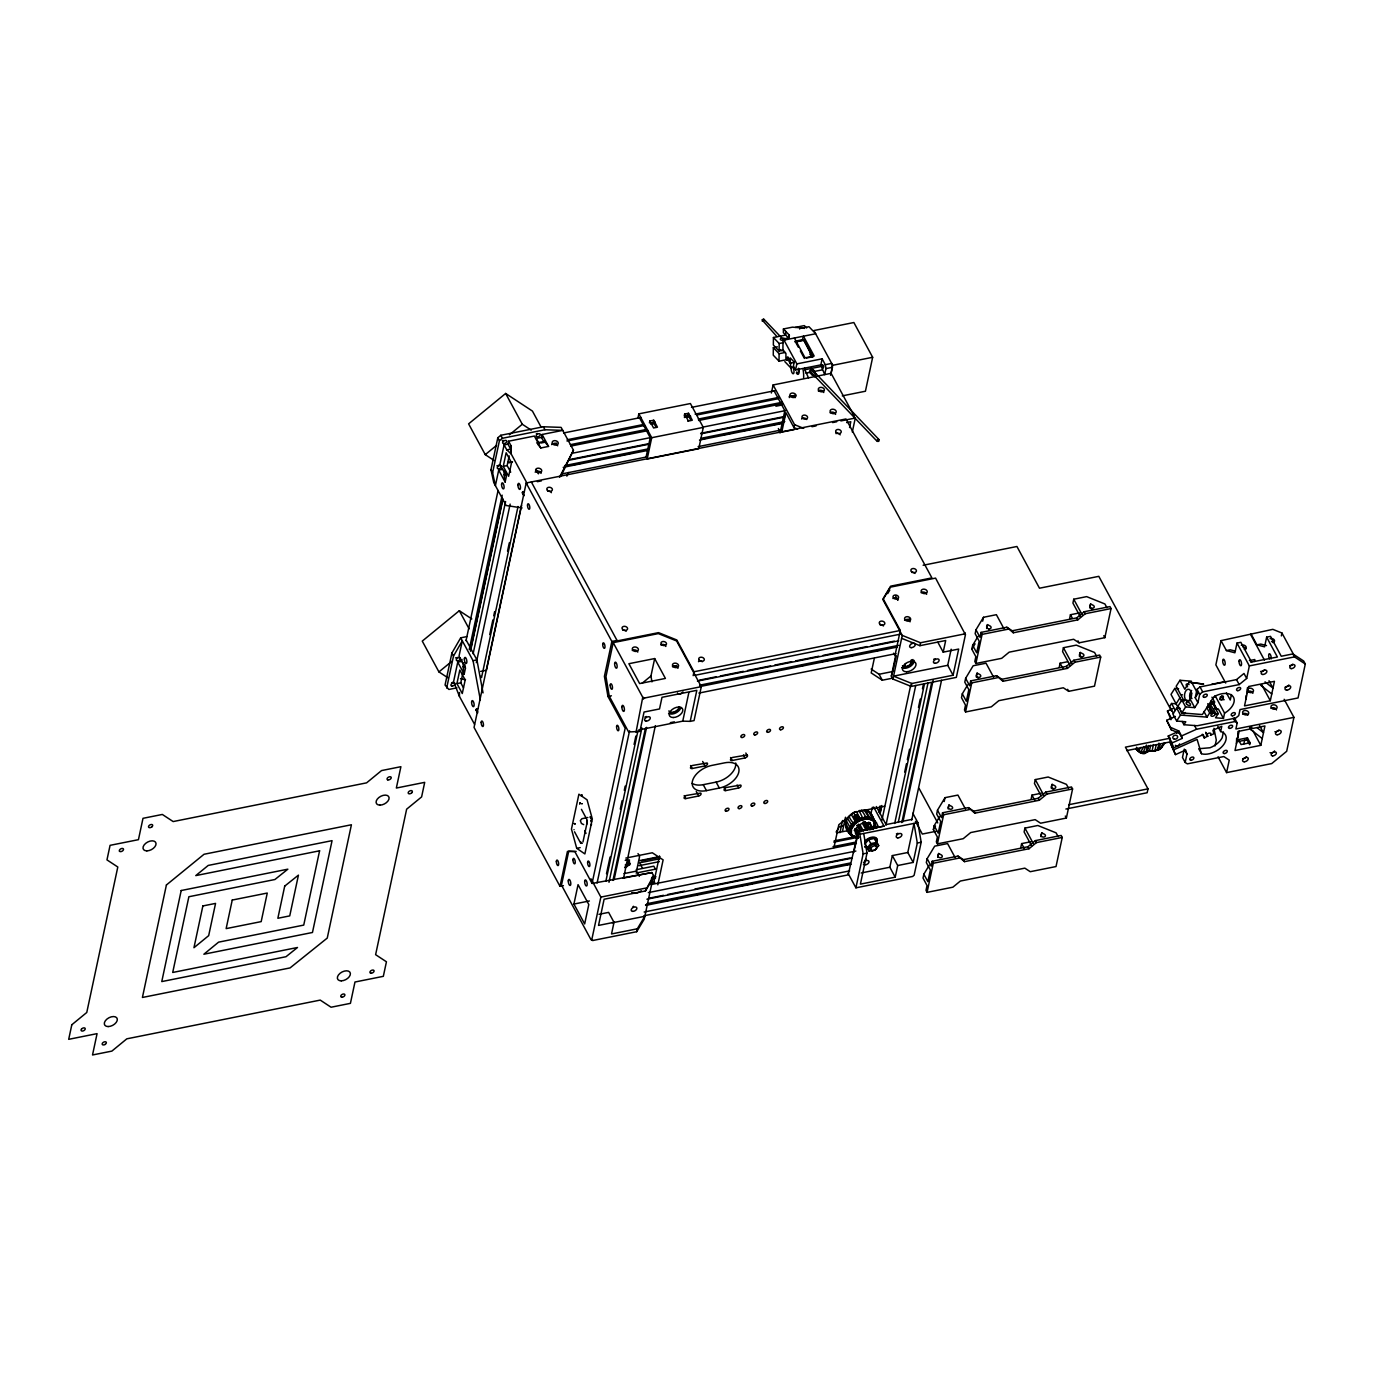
<?xml version="1.0" encoding="UTF-8"?>
<svg xmlns="http://www.w3.org/2000/svg" width="1374" height="1374" viewBox="0 0 1374 1374"><rect width="100%" height="100%" fill="white"/><g stroke="black" fill="none" stroke-linecap="round" stroke-linejoin="round"><path stroke-width="1.5" d="M777.409 346.849L773.339 347.656L773.27 355.179L779.024 361.19L788.693 359.249M788.865 334.672A6.355 2.954 0.5 0 1 785.653 338.554L783.008 339.069L783.987 340.099L815.709 333.745L808.977 326.703L802.536 328.008L792.489 327.149L783.403 328.97L788.865 334.672L788.848 338.365L785.688 335.067L773.425 337.506L773.356 345.011L779.11 351.023L782.922 350.267L785.945 353.427L785.894 358.683L787.491 360.366L787.216 359.438A2.405 0.876 78.7 0 1 788.092 357.137A2.405 0.876 78.7 0 1 788.899 361.207L790.205 363.2L794.361 362.375M779.024 361.19L779.092 353.685L773.339 347.656M779.11 351.023L779.178 343.517L773.425 337.506M782.922 350.267L783.008 339.069M783.403 328.97L783.369 332.663L785.688 335.067L785.705 331.374M790.205 363.2L790.256 357.944L794.241 362.101L793.416 365.965L795.563 369.932L820.845 364.883L822.133 358.82L796.851 363.887L795.563 369.932M790.6 362.375L790.565 367.631L784.812 361.602M474.545 724.321L459.431 696.378L459.5 692.513M502.575 469.341L498.71 470.114L495.396 485.623L492.596 472.725L499.432 440.728L502.42 438.272L544.963 429.753L562.739 430.371L542.112 434.493L548.552 446.413L540.806 447.976L534.366 436.056L508.586 441.209L511.265 446.172L511.162 453.901L527.273 483.7M866.616 810.282L868.54 811.038C877.454 824.915 868.059 819.11 866.616 810.282L859.093 810.591L863.319 819.385L858.441 821.446L856.826 818.595L858.166 815.692L854.697 815.211L854.01 818.595L856.826 818.595M1223.427 731.981L1222.19 737.752A16.248 9.755 -28.4 0 1 1210.03 747.748L1198.695 748.744L1201.7 753.845A16.248 9.755 -28.4 0 0 1222.826 745.704A16.248 9.755 -28.4 0 0 1220.644 731.552L1217.828 726.331M1231.465 694.557L1230.245 700.019L1226.398 692.891M1236.445 743.729L1236.669 738.182M1237.699 737.907L1237.905 732.359M1245.978 699.108L1246.115 695.416M1247.214 693.286L1247.42 687.739M863.319 819.488C869.553 819.368 862.116 812.378 861.79 810.059M849.149 830.652C847.844 836.886 860.433 838.192 851.537 835.186C841.111 828.694 845.731 814.49 856.363 811.553L860.863 820.33L868.196 818.543L873.503 820.622L874.791 823.644L872.524 829.346M852.189 834.928L851.193 833.657C841.335 822.459 878.003 807.62 874.276 825.602M849.922 832.06C849.287 820.862 872.954 811.536 874.414 823.833M874.414 825.568L875.186 822.391L868.54 811.038M874.86 825.327L875.186 822.391M871.82 819.883C876.784 822.94 870.979 812.755 870.034 812.189M1219.734 699.366L1221.795 695.691L1223.341 696.292L1223.289 698.439L1221.572 699.984L1219.734 699.366L1224.182 699.709M874.431 826.822L873.005 829.295M874.998 823.473L875.272 822.597M815.04 376.562L815.538 374.02L813.528 369.915L811.381 368.885L809.956 370.619L811.965 374.741L814.937 376.631L809.904 371.375M466.971 636.574L460.685 637.828L451.891 653.062L445.056 685.059L448.834 689.473L456.941 687.842M522.103 507.951L506.147 505.495L493.781 482.652L490.982 469.753L497.817 437.739L500.806 435.283L543.365 426.764L561.124 427.383L573.473 450.243L560.747 476.555M446.67 688.048L453.506 656.033L462.299 640.816L458.985 656.325L465.442 668.245L464.189 674.067L457.748 662.148L461.612 661.375L462.025 659.434M457.748 662.148L453.609 681.556L459.431 696.378M508.586 441.209L507.951 444.128L504.086 444.901L499.947 464.292L506.405 476.211L505.151 482.034L498.71 470.114M466.044 640.662L498.075 490.484M456.924 683.599L459.809 670.031L465.185 679.958L462.282 693.544L456.924 683.599L460.788 682.826L462.849 673.14M503.262 466.353L506.147 452.767L511.523 462.712L508.638 476.28L503.262 466.353L507.126 465.58L509.187 455.876M464.189 674.067L463.021 666.596L463.845 662.715M505.151 482.034L503.983 474.562L504.808 470.681M511.265 446.172L511.162 453.901L506.783 449.865L504.086 444.901M469.238 649.507L502.163 495.155M470.458 650.177L502.489 499.999M470.475 651.259L502.953 498.985M473.12 653.784L505.598 501.51M476.331 662.611L510.149 504.103M489.745 634.548L492.854 619.949M493.747 615.775L494.64 611.602M507.538 551.111L509.325 542.764M518.015 506.508L481.535 677.554L480.848 676.266M475.988 710.083L477.482 708.847L475.988 710.083L477.602 713.054M522.326 492.819L523.82 491.6L522.326 492.819L523.941 495.808L522.532 491.858M895.35 653.749L900.314 630.477L883.121 598.686L890.644 586.166L931.916 577.904L845.972 418.967L526.19 482.995L474.047 727.413L559.991 886.333L563.426 885.646M521.588 505.46L486.448 670.237L480.642 671.405M542.112 434.493L541.476 437.413L544.173 442.376L540.738 443.063M544.173 442.376L544.379 441.397L536.633 442.96M638 417.748L638.824 413.866L690.401 403.544L703.299 427.383L698.748 448.714L647.171 459.036L651.723 437.705L638.824 413.866M649.421 422.952L649.833 421.011L653.715 420.238L657.459 427.194L653.595 427.967L649.833 421.011M653.715 420.238L653.285 422.179L656.119 427.4M646.089 457.061L650.228 437.653L639.494 417.782M526.19 482.995L611.859 641.452L604.405 676.369L607.978 696.481L625.17 728.254L592.057 883.448L651.911 872.559L653.526 875.547L644.217 919.189L636.694 931.709L592.847 940.486L591.026 939.747L561.485 885.114L568.733 851.159L576.17 851.399M559.991 886.333L567.445 851.416L574.882 851.657L592.057 883.448M690.195 721.367L694.059 720.594L701.307 686.657L676.609 640.954L658.335 633.603L613.199 642.637L605.968 676.592L609.266 696.223L628.605 731.981L639.906 731.432L644.045 712.041L659.52 708.95L662.01 697.305L696.824 690.332L690.195 721.367L682.758 721.144L638.755 729.938M584.877 830.6L585.994 833.468M582.971 841.987L586.921 823.455M573.92 904.058L578.059 884.65L588.793 904.521L584.671 923.929L573.92 904.058L589.394 900.966M684.647 414.055L684.235 415.978L688.116 415.206L688.529 413.265L684.647 414.055L688.408 420.994M597.089 883.035L629.567 730.779M592.847 940.486L591.765 939.764L600.867 897.102L590.992 878.81M636.042 732.205L642.74 697.271L613.199 642.637M606.501 873.727L610.056 857.05M620.292 809.08L622.061 800.733M624.294 790.308L625.17 786.134M634.084 744.416L635.853 736.069M605.848 881.284L637.88 731.105M651.946 681.899L650.95 676.008L654.677 658.558L628.88 663.711L639.631 683.582L665.411 678.43L654.677 658.558M608.991 882.314L641.898 727.962M612.959 880.425L645.437 728.168M614.109 879.635L646.587 727.361M623.556 878.244L655.346 725.609M598.961 914.328L608.63 912.388L614.006 922.315L611.533 933.959L637.313 928.79L644.835 916.286L612.254 922.796M639.322 876.32L636.506 871.099L639.597 856.552L638 853.58M636.694 931.709L637.313 928.79M614.006 922.315L598.532 925.423L604.113 899.231L645.385 890.97L653.526 875.547M682.758 721.144L688.838 692.616M693.166 675.647L693.99 671.766L676.815 639.992L658.541 632.641L617.287 640.902L531.343 481.965M653.698 883.018L659.468 856.002M657.82 884.822L663.127 859.884L652.307 852.773L625.84 858.063M771.381 393.033L773.098 384.96L831.115 373.333L832.404 367.322L831.751 363.406L825.293 364.694L822.133 358.82M795.185 342.04L803.67 339.876L812.79 356.759L806.504 358.03M780.071 433.016L778.371 428.533M780.69 430.114L784.829 410.706L774.094 390.851M812.687 357.257L803.67 339.876M797.607 429.066L793.966 427.606L794.584 424.686L773.098 384.96M825.293 364.694L825.963 368.61L824.675 374.621L820.845 364.883M747.439 755.992L745.842 753.021M830.566 375.274L832.696 365.295L813.889 330.533L853.872 322.529L872.662 357.292L865.431 391.229L842.279 395.867M849.561 427.537L850.798 421.715L846.659 422.557M852.309 432.02L855.298 418.04L840.854 420.925M833.949 847.586L838.827 824.726L854.113 812.378L884.65 806.263M874.311 658.386L871.202 672.934L882.297 680.216L892.482 678.189M839.961 832.644L842.554 820.518M842.52 831.201L845.491 817.238M857.994 836.852L854.405 830.222L857.926 826.272L857.118 825.362L859.918 824.623L863.507 831.253M643.942 915.771L848.187 874.877L858.235 831.27L884.032 826.1L873.692 806.985M965.441 634.702L964.359 633.981L920.528 642.757L902.254 635.406L882.915 599.648L890.438 587.145L935.574 578.111L965.441 634.702L956.338 677.382L911.22 686.416L892.945 679.065L891.331 676.077L895.47 656.686L893.598 653.2M858.784 830.978L853.683 852.601M892.722 671.817L896.226 655.432M892.945 679.065L902.254 635.406M870.566 815.417L872.318 807.277M912.783 813.219L917.866 822.631L921.181 842.262L914.139 875.238L912.645 876.457L855.916 887.827L863.147 853.872L859.849 834.241L856.552 828.264M904.556 667.678L905.449 663.522M870.652 826.976L870.944 825.619L872.73 828.917M863.714 833.468L867.011 853.099L860.399 884.135L895.213 877.162L897.703 865.534L892.327 855.59L907.802 852.498L914.002 823.404L917.3 843.035L913.178 862.425L897.703 865.534M878.845 812.103L880.184 805.851M909.983 666.098L911.323 659.846M880.064 812.773L881.387 806.521M880.081 813.855L881.85 805.508M912.113 663.676L912.989 659.503M881.833 820.553L910.756 684.973M911.22 686.416L911.838 683.496L953.092 675.235L958.674 649.06L943.199 652.152L937.841 642.225M901.636 638.326L919.893 645.677L920.528 642.757M885.938 825.207L915.737 685.471M904.676 772.102L906.462 763.772M907.355 759.599L909.571 749.173M918.467 707.455L920.254 699.108M922.469 688.683L923.362 684.51M894.697 823.455L924.513 683.72M898.27 822.408L928.085 682.655M895.213 877.162L889.837 867.234L892.327 855.59M901.808 822.597L931.624 682.861M902.958 821.807L933.204 679.975M943.199 652.152L945.69 640.507L919.893 645.677M911.718 820.055L941.534 680.302M953.092 675.235L947.716 665.308L951.169 649.198M929.219 865.242L923.843 874.19L923.019 878.072L927.038 885.526L926.007 890.369L927.072 892.361L952.869 887.192L960.357 881.043L1024.832 868.145L1030.242 871.7L1056.022 866.547L1062.239 837.436L1061.157 835.461L1035.378 840.613L1027.889 846.762L963.414 859.66L958.004 856.105L932.207 861.275L931.177 866.118L927.141 858.664L934.681 846.161L947.562 843.567L955.085 857.479M927.141 858.664L926.316 862.546L930.353 870L927.862 881.644L923.843 874.19M965.424 808.994L957.918 795.082L945.02 797.659L937.497 810.179L941.516 817.633L942.547 812.773L968.344 807.62L973.754 811.175L1038.229 798.26L1045.717 792.128L1071.497 786.958L1072.579 788.951L1066.379 818.045L1040.582 823.215L1035.172 819.643L970.697 832.558L963.208 838.69L937.429 843.859L936.347 841.867L937.377 837.024L933.358 829.57L934.183 825.688L939.558 816.757M937.497 810.179L936.673 814.061L940.692 821.497L938.219 833.142L934.183 825.688M967.691 684.87L962.315 693.801L961.491 697.683L965.51 705.137L964.479 709.98L965.561 711.972L991.341 706.82L998.829 700.671L1063.304 687.773L1068.714 691.328L1094.494 686.158L1100.711 657.064L1099.629 655.072L1073.85 660.241L1066.361 666.373L1001.886 679.288L996.476 675.733L970.679 680.886L969.649 685.746L965.63 678.292L973.153 665.772L986.034 663.195L993.557 677.107M965.63 678.292L964.788 682.174L968.825 689.628L966.334 701.255L962.315 693.801M1003.896 628.605L996.39 614.693L983.492 617.287L975.969 629.79L979.988 637.244L981.036 632.401L1006.816 627.231L1012.226 630.786L1076.701 617.888L1084.189 611.739L1109.969 606.587L1111.051 608.562L1104.851 637.673L1079.054 642.826L1073.644 639.271L1009.169 652.169L1001.68 658.318L975.901 663.487L974.819 661.495L975.849 656.652L971.83 649.198L972.655 645.316L978.03 636.368M975.969 629.79L975.145 633.672L979.164 641.126L976.691 652.77L972.655 645.316M944.196 801.54L945.02 797.659M982.668 621.168L983.492 617.287M927.072 892.361L933.289 863.25L932.207 861.275M937.429 843.859L943.629 814.765L942.547 812.773M965.561 711.972L971.761 682.878L970.679 680.886M975.901 663.487L982.101 634.376L981.036 632.401M937.824 857.376L938.648 853.494L940.898 854.68A2.267 1.614 12 0 1 942.117 856.912A2.267 1.614 12 0 1 939.198 857.496A2.267 1.614 12 0 1 937.978 855.263L938.648 853.494M948.163 808.891L948.987 805.009L951.237 806.177A2.267 1.614 12 0 1 952.457 808.427A2.267 1.614 12 0 1 949.537 809.011A2.267 1.614 12 0 1 948.318 806.761L948.987 805.009M977.12 673.123L976.45 674.874A2.267 1.614 12 0 0 977.67 677.124A2.267 1.614 12 0 0 980.589 676.54A2.267 1.614 12 0 0 979.37 674.291L977.12 673.123L976.296 677.004L978.546 678.172M986.635 628.502L987.459 624.62L989.709 625.805A2.267 1.614 12 0 1 990.929 628.038A2.267 1.614 12 0 1 988.009 628.622A2.267 1.614 12 0 1 986.79 626.389L987.459 624.62M1020.796 847.483L1021.621 843.602L1030.844 841.764M1058.117 836.577L1056.091 832.85L1037.834 825.499L1024.935 828.093L1024.111 831.957L1031.634 845.869M1031.135 798.981L1031.977 795.117L1041.183 793.262M1068.457 788.092L1066.447 784.365L1048.173 777.014L1035.275 779.59L1034.45 783.472L1041.028 795.632M1059.268 667.111L1060.093 663.23L1067.461 661.753M1096.589 656.205L1094.563 652.478L1076.306 645.127L1063.407 647.704L1062.583 651.585L1070.106 665.497M1069.625 618.609L1070.449 614.728L1079.655 612.89M1106.929 607.703L1104.919 603.976L1086.645 596.625L1073.747 599.219L1072.922 603.083L1080.445 616.995M1040.977 836.732L1041.801 832.85L1044.051 834.018A2.267 1.614 12 0 1 1045.271 836.268A2.267 1.614 12 0 1 1042.351 836.852A2.267 1.614 12 0 1 1041.131 834.602L1041.801 832.85M1052.14 784.348L1051.488 786.117A2.267 1.614 12 0 0 1052.69 788.35A2.267 1.614 12 0 0 1055.61 787.766A2.267 1.614 12 0 0 1054.39 785.533L1052.14 784.348L1051.316 788.229L1053.566 789.397M1080.273 652.461L1079.603 654.23A2.267 1.614 12 0 0 1080.823 656.48A2.267 1.614 12 0 0 1083.743 655.896A2.267 1.614 12 0 0 1082.523 653.646L1080.273 652.461L1079.449 656.343L1081.699 657.528M1090.612 603.976L1089.96 605.728A2.267 1.614 12 0 0 1091.162 607.978A2.267 1.614 12 0 0 1094.082 607.394A2.267 1.614 12 0 0 1092.862 605.144L1090.612 603.976L1089.788 607.858L1092.038 609.026A2.267 1.614 12 0 1 1092.553 609.283M1147.307 746.494L1146.002 752.608C1141.794 757.967 1128.947 741.256 1140.3 752.712L1143.821 746.614M1148.406 747.216L1145.985 752.643L1147.238 751.801L1148.578 745.55M1147.238 751.801L1149.42 751.166L1150.673 745.258M1149.42 751.166L1152.116 750.822L1153.456 744.571M1152.116 750.822L1154.916 750.822L1156.221 744.708M1170.425 738.147L1125.426 747.147L1147.977 788.865L1147.153 792.746L1065.88 809.028M1154.916 750.822L1157.75 748.967L1159.003 743.128M1197.922 702.681L1195.243 697.717L1197.012 689.37L1200 686.914L1236.514 679.615L1243.985 673.466L1246.682 678.447L1239.193 684.578L1202.697 691.878L1199.708 694.334L1197.922 702.681L1194.762 707.644L1185.642 706.94L1181.88 699.984L1178.068 705.978L1181.829 712.934L1202.353 714.549L1213.877 696.79A16.248 9.755 -28.4 0 1 1233.251 696.824A16.248 9.755 -28.4 0 1 1224.578 713.14L1223.461 718.413L1215.561 717.795L1218.24 713.587L1213.139 704.158C1200.91 699.847 1226.759 729.113 1209.962 703.917M1284.158 699.297L1293.93 717.365L1286.682 751.303L1271.723 763.583L1226.587 772.617L1229.249 760.114L1223.839 756.559L1187.342 763.858L1185.178 762.45L1186.947 754.103L1185.728 750.015L1175.474 754.601L1170.236 742.716L1175.474 754.601M1294.875 656.909L1281.959 633.019L1272.822 629.344L1221.039 640.628L1215.87 664.879L1225.694 683.05M1214.856 697.116L1215.148 695.708L1224.578 713.14M1214.101 704.158L1214.564 701.977L1211.971 697.185M1216.505 708.778L1213.019 702.32L1216.935 709.413M1215.063 745.893L1216.299 740.071L1213.912 728.289M1251.594 662.182L1240.859 642.311L1236.995 643.084L1234.917 652.787L1226.398 650.572L1221.039 640.628M1220.644 731.552L1221.778 726.279L1212.899 730.264L1213.946 733.716L1210.374 735.313L1210.889 734.626A2.405 1.443 -28.4 0 0 1208.381 733.373A2.405 1.443 -28.4 0 0 1207.111 736.309L1205.719 732.256M1234.487 718.001L1237.184 722.964L1235.896 728.976L1293.93 717.365M1246.682 678.447L1249.344 665.926L1236.995 643.084M1239.142 731.105L1235.003 750.513L1260.8 745.343L1264.939 725.953L1238.008 731.466M1254.41 661.461L1254.823 659.52L1249.413 660.602M1238.421 739.641L1238.008 741.582L1247.025 739.779L1247.437 737.838L1238.421 739.641L1241.083 744.553L1250.1 742.75L1247.437 737.838M1243.899 743.832L1244.724 739.951M1182.138 721.402L1183.924 724.716L1197.269 725.747L1235.758 718.052L1238.747 715.596L1240.035 709.585L1298.052 697.958L1305.3 664.02L1303.686 661.031L1292.865 653.921L1281.255 656.24L1270.521 636.368L1266.639 637.158L1264.578 646.845L1256.918 644.853L1250.907 633.723M1262.242 738.559L1251.061 729.783L1251.697 726.88M1250.1 742.75L1249.687 744.691L1247.025 739.779M1281.341 635.922L1281.959 633.019M1270.315 700.74L1274.454 681.332L1248.657 686.502L1244.518 705.893L1270.315 700.74L1261.607 684.647M581.906 795.031L581.219 795.804L581.923 794.928M865.775 818.887C871.889 819.763 864.881 811.828 864.332 809.956M873.641 827.457L874.654 825.465M873.761 827.457L875.118 824.555M1146.414 745.034L1142.807 753.278L1139.389 752.248L1136.435 747.216M859.918 824.623L864.881 821.635L869.364 829.913M891.331 676.077L892.293 673.861M859.351 817.702L857.307 817.29L855.195 819.368L853.597 816.929M559.51 477.259L573.473 450.243M566.861 476.143L568.716 472.536M868.093 818.784L873.28 820.828L874.551 823.782M849.166 816.362C850.214 821.257 857.685 824.898 851.313 828.35C850.746 822.167 863.576 815.795 870.532 817.719M872.645 829.364L874.001 827.388M645.385 890.97L652.908 878.45M887.673 593.62L889.82 590.047M836.113 832.06L839.342 826.701L843.464 825.877M964.359 633.981L965.115 632.744M971.83 649.198L975.059 643.822M933.358 829.57L935.505 825.997M1157.75 748.967L1160.326 744.828M1178.617 688.7L1174.804 688.408L1170.991 694.402L1178.085 707.49M1191.378 681.178L1179.974 680.285L1176.161 686.279L1184.182 701.135M1189.249 682.225L1203.538 684.097L1189.249 682.225L1184.8 689.233L1179.974 680.285M1174.804 688.408L1179.923 697.837L1176.11 703.832L1171.541 703.471L1169.669 706.425L1173.448 713.415M1180.369 708.383L1176.711 708.108L1172.898 714.102L1176.659 721.058L1185.796 721.762L1183.924 724.716M1176.659 721.058L1180.472 715.064L1176.711 708.108M1181.829 712.934L1185.642 706.94M1195.243 697.717L1197.802 693.681L1192.134 683.204M1209.481 704.106L1212.967 703.866L1211.215 700.637M1180.472 715.064L1207.007 717.125L1209.67 712.917L1206.612 707.267M1209.91 709.86L1212.521 713.673L1207.746 703.728M1214.753 713.845L1218.24 713.587M1140.97 747.336L1138.204 751.149L1136.607 748.727M763.841 320.795L763.618 319.077L762.02 319.816L776.945 336.561M1164.774 743.197L1161.133 748.28L1155.019 750.839M1164.207 743.008L1159.106 749.706L1156.719 750.187M868.643 839.634L864.933 843.98L869.175 851.159L874.98 849.991L878.69 845.645L874.448 838.466L868.643 839.634L870.79 843.602L867.08 847.964M858.166 838.003L855.47 833.039L856.758 831.699L856.157 830.102L854.405 830.222M868.591 824.125L869.879 822.803L864.916 822.906L864.881 821.635M854.284 824.623L858.441 821.446M541.253 427.383L532.442 411.084L505.649 393.462L468.603 423.862L485.262 454.639L494.193 460.513M485.262 454.639L496.529 445.399M509.411 434.819L522.292 424.257L531.223 430.131M471.814 618.935L459.311 610.726L422.265 641.108L438.924 671.903L447.855 677.777M438.924 671.903L451.806 661.341M641.967 683.376L650.95 676.008M643.066 699.229L644.578 698.009L701.307 686.657M1006.816 627.231L1013.308 632.779L1077.783 619.88L1085.254 613.731L1111.051 608.562M996.476 675.733L1002.968 681.281L1067.443 668.365L1074.915 662.234L1100.711 657.064M968.344 807.62L974.836 813.15L1039.311 800.252L1046.782 794.103L1072.579 788.951M958.004 856.105L964.496 861.653L1028.971 848.754L1036.443 842.606L1062.239 837.436M853.529 835.959L852.275 836.182M581.941 803.738A3.401 1.237 78.7 0 1 582.198 803.893L581.769 803.635M854.989 818.509L858.527 816.465M1136.813 748.847L1141.073 752.299L1146.105 752.317M860.777 820.02C854.765 821.944 845.817 830.789 852.945 836.268M1178.48 731.432L1168.226 736.035L1173.465 747.92L1203.281 734.575L1204.328 738.027L1207.763 736.017M1170.974 719.736L1167.453 711.028L1172.949 708.555M1173.465 747.92L1171.988 742.99L1182.241 738.388L1179.562 733.424L1171.198 729.749L1166.698 720.319L1175.354 716.455M1182.241 738.388L1181.52 735.966L1196.514 729.251L1235.02 721.539L1237.184 722.964M1173.997 749.672L1197.08 739.332L1201.391 753.708M763.309 321.19L762.192 321.138M705.085 765.936L706.648 765.181A2.267 1.357 -28.4 0 0 707.112 762.982L692.857 765.404A2.267 1.357 -28.4 0 0 691.294 766.16L690.435 767.757A2.267 1.357 -28.4 0 0 692.187 768.513L705.085 765.936L702.664 761.454M745.052 757.933L746.614 757.177A2.267 1.357 -28.4 0 0 747.078 754.979L732.823 757.4A2.267 1.357 -28.4 0 0 731.277 758.156L730.418 759.753A2.267 1.357 -28.4 0 0 732.17 760.509L745.052 757.933L743.454 754.944M698.679 795.993L700.225 795.254A2.267 1.357 -28.4 0 0 700.688 793.056L686.433 795.477A2.267 1.357 -28.4 0 0 684.887 796.216L684.029 797.83A2.267 1.357 -28.4 0 0 685.781 798.586L698.679 795.993L696.257 791.527M738.645 787.989L740.208 787.25A2.267 1.357 -28.4 0 0 740.672 785.052L726.417 787.474A2.267 1.357 -28.4 0 0 724.854 788.212L724.012 789.827A2.267 1.357 -28.4 0 0 725.747 790.582L738.645 787.989L737.031 785.018M795.323 327.39L804.34 325.586L806.641 327.991M779.178 343.517L782.991 342.761M795.168 341.181L802.45 339.739L803.464 336.201L814.181 356.021L805.078 357.841L794.378 338.021M797.281 341.628L803.567 340.357M779.092 353.685L785.361 352.431M808.496 377.867L804.855 369.743L821.034 366.514M832.696 365.295L872.662 357.292M825.963 368.61L832.404 367.322M805.937 373.144L810.591 372.199M814.164 371.495L822.116 369.898M542.61 437.19L536.324 438.443L539.072 443.51M563.58 432.982L641.16 417.456M691.483 407.374L775.348 390.594M506.783 449.865L510.647 449.092L507.951 444.128M567.239 439.732L642.723 424.635M651.104 422.952L655.295 422.11M684.647 416.236L688.855 415.395M695.141 414.141L779.006 397.344M552.296 443.939L556.487 443.098M566.964 441.002L644.543 425.476M650.829 424.205L655.037 423.364M684.389 417.49L690.675 416.236M696.962 414.982L778.732 398.615M789.226 396.502L795.512 395.248M570.347 444.678L645.832 429.564M687.773 421.165L692.29 420.221L688.529 413.265M698.25 419.07L782.115 402.29M570.674 446.103L648.253 430.56M698.576 420.496L782.441 403.698M775.881 406.223L782.167 404.969M512.519 461.784L508.895 462.866M572.237 453.265L649.816 437.739M702.234 427.245L786.1 410.465M651.723 437.705L703.299 427.383M570.639 459.328L648.219 443.802M700.637 433.308L782.407 416.94M568.733 460.29L648.408 444.334M700.826 433.841L784.691 417.061M503.983 474.562L505.271 474.305M564.611 465.614L648.476 448.834M700.895 438.34L784.76 421.543M571.601 465.168L582.095 463.072M598.875 459.706L603.066 458.864M619.829 455.515L630.322 453.42M701.599 439.148L705.807 438.306M722.569 434.94L733.063 432.844M743.54 430.749L754.017 428.654M770.797 425.287L781.274 423.192M563.203 467.332L647.085 450.552M699.503 440.058L783.369 423.261M561.794 473.927L645.677 457.147M698.095 446.653L781.961 429.856M794.258 429.598L781.772 432.089L785.911 412.698L793.966 427.606M537.337 481.69L541.373 480.883M811.965 426.713L816.087 425.888M832.592 422.574L836.732 421.749M923.139 565.264L1016.932 546.491L1039.483 588.209L1098.805 576.341L1171.593 710.959M460.685 637.828L473.051 660.688L476.915 659.898L483.047 692.908M463.021 666.596L464.309 666.338M611.859 641.452L617.012 640.421M672.607 666.442L676.798 665.6M905.329 619.846L909.536 619.021M693.99 671.766L900.314 630.477M694.643 675.355L900.107 634.221M607.978 696.481L611.413 695.794M699.349 680.164L716.112 676.798M720.302 675.956L743.368 671.336M747.559 670.495L770.625 665.892M774.816 665.05L791.596 661.684M795.786 660.842L818.852 656.24M823.043 655.398L846.109 650.778M850.3 649.936L867.08 646.57M871.271 645.746L894.337 641.126M697.425 681.109L898.716 640.816M699.589 685.197L898.785 645.316M725.472 680.954L729.663 680.113M752.729 675.51L756.919 674.668M773.682 671.302L777.89 670.46M800.956 665.858L805.147 665.016M821.91 661.65L832.404 659.554M849.166 656.188L853.374 655.364M876.423 650.744L880.631 649.902M700.293 686.485L897.377 647.034M982.101 634.376L1007.898 629.223M698.885 693.08L895.985 653.629M871.15 669.052L879.068 674.256L893.323 671.405M947.716 665.308L893.564 676.145L911.838 683.496M670.306 722.655L674.394 721.848M971.761 682.878L997.541 677.708M1226.398 650.572L1230.28 649.799L1235.381 651.121M1256.918 644.853L1260.782 644.08L1266.536 645.574M1250.804 662.182L1277.391 657.012L1266.639 637.158M1249.344 665.926L1294.48 656.892L1305.3 664.02M692.17 783.352A18.36 11.026 -28.4 0 0 703.23 784.674L716.129 782.098A18.36 11.026 -28.4 0 0 735.708 762.982M1211.731 684.269L1224.097 681.796M706.459 790.634L719.341 788.058A18.36 11.026 -28.4 0 0 738.8 772.085A18.36 11.026 -28.4 0 0 724.716 762.828L711.835 765.421A18.36 11.026 -28.4 0 0 692.376 781.377A18.36 11.026 -28.4 0 0 706.459 790.634L703.23 784.674M587.849 817.513L581.941 818.698L580.309 820.604L581.425 823.473L583.675 824.606M576.719 848.325L584.877 853.941L592.331 819.024L587.076 799.823L578.901 794.189L571.464 829.106L576.719 848.325L580.154 847.621M1126.646 750.616L1171.644 741.617M1141.725 752.729L1149.265 751.217M1149.591 751.149L1158.213 750.204L1162.335 746.151L1160.36 748.693L1159.45 748.229M638.962 860.725L659.915 856.534M641.28 860.845L657.974 857.513M659.915 858.733L639.563 862.82L642.482 868.231M638.944 865.723L659.297 861.653M636.196 869.725L653.818 866.187L655.432 869.175M624.002 873.606L636.506 871.099M636.093 873.04L656.428 868.969M836.749 832.867L849.321 830.36M911.855 819.419L886.058 824.589L876.303 806.521M622.8 878.226L651.911 872.559M858.235 831.27L884.032 826.1M943.629 814.765L969.426 809.595M859.849 834.241L917.866 822.631M651.688 877.402L655.879 876.56M834.104 840.888L857.17 836.268M651.413 878.673L655.621 877.831M833.829 842.142L858.99 837.11M650.606 883.173L654.797 882.348M833.022 846.659L856.088 842.039M650.933 884.598L856.414 843.464M600.867 897.102L646.003 888.051M870.79 843.602L876.595 842.434L878.69 845.645M935.849 831.339L922.315 834.052L915.445 821.343M1068.783 804.717L1147.977 788.865M648.305 892.619L855.865 851.056M863.147 853.872L867.011 853.099M917.3 843.035L921.181 842.262M648.803 898.253L663.487 895.316M667.678 894.474L684.458 891.125M694.935 889.012L850.094 857.96M646.896 899.214L852.361 858.08M646.965 903.714L850.351 862.992M645.574 904.934L649.765 904.092M666.545 900.743L677.038 898.63M693.801 895.281L697.992 894.44M721.058 889.82L725.249 888.978M742.029 885.629L752.505 883.534M769.285 880.167L773.476 879.326M790.256 875.977L800.733 873.864M817.513 870.515L827.99 868.42M844.77 865.053L848.96 864.212M645.574 905.414L851.038 864.28M644.166 912.01L849.63 870.876M861.172 872.971L889.837 867.234M933.289 863.25L959.069 858.097M849.527 833.228L851.313 833.589L851.588 828.385C849.991 834.241 846.281 823.747 845.491 822.545M1220.078 697.236L1223.135 697.477M1210.614 701.667L1214.564 701.977M1181.88 699.984L1191 700.706L1194.762 707.644M1209.635 704.415L1210.219 704.45A2.405 1.443 -28.4 0 1 1208.605 706.476M1214.41 708.675L1218.36 708.984L1223.461 718.413M1209.67 712.917L1212.847 713.175M856.191 836.955C846.779 835.478 868.488 841.043 851.811 835.117C846.453 824.177 867.32 812.189 874.603 821.789M852.722 826.461L847.449 818.389M872.438 818.475C863.233 814.061 847.775 822.614 849.853 833.571M851.983 835.856L854.989 836.886M794.584 424.686L803.721 428.362M642.74 697.271L644.578 698.009M387.812 779.865L387.451 779.728A2.267 1.357 -28.4 0 1 387.932 777.529L388.413 777.186A2.267 1.357 -28.4 0 1 391.212 777.924A2.267 1.357 -28.4 0 1 387.829 779.882M1166.698 720.319L1170.476 727.327L1178.84 731.002L1181.52 735.966M581.442 809.338L585.977 817.788M878.948 439.543C874.362 439.405 879.91 443.871 878.948 439.543L811.072 368.575M1136.985 749.998L1138.479 750.977M855.47 833.039L856.552 833.743M872.404 818.217L874.843 821.326M873.881 819.866C865.156 813.477 847.861 822.786 850.334 833.76M845.766 826.272L848.222 828.9M846.727 827.766L850.489 834.722L852.704 836.302M1265.025 681.865L1272.994 688.116L1269.009 680.748M1260.593 685.179L1271.757 693.939M1257.107 727.722L1263.479 732.737L1259.494 725.352M856.294 822.992L851.296 814.49M119.486 851.193L119.727 851.416A2.267 1.357 -28.4 0 0 122.647 850.832L123.042 850.454A2.267 1.357 -28.4 0 0 121.754 848.479A2.267 1.357 -28.4 0 0 119.469 851.176M1176.934 732.411L1176.711 733.321M809.733 354.045L812.378 356.811M763.858 319.215L781.548 337.729M815.538 374.02L811.553 369.864L811.347 368.043M810.883 372.045L877.282 441.466M809.303 371.959L811.965 374.741M850.283 827.835L846.195 820.484M544.379 441.397L548.552 446.413M537.681 444.214L540.806 447.976M845.336 824.52L849.235 831.665M858.166 815.692L859.746 818.114M857.565 815.074L859.162 817.496M856.689 814.748L858.303 817.204M855.659 814.782L857.307 817.29M854.697 815.211L856.363 817.736M853.975 816.001L855.607 818.475M850.077 833.692L851.279 835.203M1167.453 711.028L1171.541 718.568M1292.865 653.921L1294.48 656.892M1250.701 634.702L1264.424 660.087M1236.514 679.615L1239.193 684.578M1253.054 731.037L1260.8 745.343M1249.464 726.812L1251.061 729.783M1233.217 718.224L1235.02 721.539M1200 686.914L1202.697 691.878M1208.45 706.116L1212.521 713.673M1197.012 689.37L1199.708 694.334M1203.95 711.474L1207.007 717.125M1205.84 732.668L1207.883 736.43M1218.034 756.799L1226.587 772.617M1202.284 734.248L1204.328 738.027M1194.47 725.472L1196.514 729.251M1186.947 754.103L1184.268 749.139L1182.482 757.469L1185.178 762.45M1168.226 736.035L1171.988 742.99M1103.769 635.681L1104.851 637.673M1084.189 611.739L1085.254 613.731M1073.747 599.219L1082.214 614.848M1076.701 617.888L1077.783 619.88M1070.449 614.728L1072.321 618.214M1077.989 640.834L1079.054 642.826M1073.85 660.241L1074.915 662.234M1063.407 647.704L1071.875 663.35M1066.361 666.373L1067.443 668.365M1060.093 663.23L1062.926 668.434M1067.632 689.336L1068.714 691.328M1012.226 630.786L1013.308 632.779M1001.886 679.288L1002.968 681.281M831.115 373.333L854.284 416.167M1065.297 816.053L1066.379 818.045M1045.717 792.128L1046.782 794.103M1035.275 779.59L1043.742 795.237M795.288 341.559L798.328 347.193M800.355 350.937L804.408 358.442M1038.229 798.26L1039.311 800.252M1031.977 795.117L1034.794 800.321M783.987 340.099L796.851 363.887M1035.378 840.613L1036.443 842.606M1024.935 828.093L1033.403 843.722M895.693 596.23L897.72 599.974M1027.889 846.762L1028.971 848.754M1021.621 843.602L1024.454 848.823M973.754 811.175L974.836 813.15M879.068 674.256L882.297 680.216M963.414 859.66L964.496 861.653M919.103 788.453L937.738 822.923M688.116 415.206L690.933 420.427M907.802 852.498L913.178 862.425M870.996 813.666L874.843 820.845M869.879 822.803L873.469 829.415M868.815 822.099L872.387 828.711M867.149 823.181L870.721 829.81M874.448 838.466L876.595 842.434M864.916 822.906L868.488 829.535M863.078 821.996L867.561 830.274M862.477 823.404L866.049 830.016M853.735 812.858L854.92 815.074M858.595 824.142L862.185 830.755M857.926 826.272L860.605 831.236M857.118 825.362L860.691 831.974M867.028 847.191L869.175 851.159M854.697 828.865L858.286 835.495M847.998 873.194L855.916 887.827M730.556 757.521L732.17 760.509M543.365 426.764L544.963 429.753M724.132 787.594L725.747 790.582M716.129 782.098L719.341 788.058M505.649 393.462L522.292 424.257M536.358 470.063L538.385 473.824M690.572 765.524L692.187 768.513M500.806 435.283L502.42 438.272M497.817 437.739L499.432 440.728M507.126 465.58L510.716 472.192M684.166 795.598L685.781 798.586M490.982 469.753L492.596 472.725M459.311 610.726L469.101 628.828M574.521 831.768L580.687 843.189M466.164 640.044L476.915 659.898M451.891 653.062L453.506 656.033M476.194 709.104L477.808 712.093M460.788 682.826L463.467 687.807M1179.923 697.837L1181.898 701.496M1171.541 703.471L1175.32 710.478M1178.84 731.002L1179.562 733.424M1170.476 727.327L1171.198 729.749M874.757 820.622L875.255 823.06M849.098 831.459L849.664 833.417M473.051 660.688L480.333 699.864M505.804 472.484L506.405 476.211M464.841 664.518L465.442 668.245M804.649 368.112L804.855 369.743M835.924 433.583A2.817 2.009 12 0 1 840.201 434.854M547.711 491.205A2.817 2.009 12 0 1 551.369 492.682M622.903 630.271A2.817 2.009 12 0 1 626.183 631.25M698.473 661.667A2.817 2.009 12 0 1 702.389 661.701M880.15 625.015A2.817 2.009 12 0 1 883.43 625.977M911.752 572.443A2.817 2.009 12 0 1 915.032 573.422M798.225 368.627A3.607 1.305 78.7 0 1 798.277 372.577A3.607 1.305 78.7 0 1 796.559 371.976M798.655 368.301A4.946 1.803 78.7 0 1 798.706 373.728A4.946 1.803 78.7 0 1 796.353 372.886M830.102 412.767A3.109 2.216 12 0 1 833.331 412.286A3.109 2.216 12 0 1 835.581 414.381M801.592 419.018A2.817 2.009 12 0 1 806.744 419.534M789.311 397.601A3.109 2.216 12 0 1 791.939 395.935A3.109 2.216 12 0 1 795.185 397.636M818.286 390.903A3.109 2.216 12 0 1 821.515 390.439A3.109 2.216 12 0 1 823.765 392.535M799.702 329.056A2.473 1.151 0.5 0 1 801.437 327.785A2.473 1.151 0.5 0 1 804.391 328.438M783.678 350.439A2.473 1.151 0.5 0 1 780.226 349.546M803.103 369.692A16.248 5.908 78.7 0 1 803.635 377.644M783.764 340.271A2.473 1.151 0.5 0 1 780.277 339.189A2.473 1.151 0.5 0 1 783.833 338.193A2.473 1.151 0.5 0 1 784.314 340.117M864.778 842.812A7.059 4.242 -28.4 0 1 874.156 837.848A7.059 4.242 -28.4 0 1 875.805 844.134M868.059 847.844A7.059 4.242 -28.4 0 1 864.641 846.367M871.545 849.304A3.538 2.113 -28.4 0 1 869.897 846.796A3.538 2.113 -28.4 0 1 874.225 844.289A3.538 2.113 -28.4 0 1 875.856 846.796M1288.864 684.956A3.109 1.872 -28.4 0 1 1285.068 687.172M1264.647 669.877A3.109 1.872 -28.4 0 1 1260.611 671.422M1269.49 658.919A3.109 1.134 78.7 0 1 1268.769 654.591A3.109 1.134 78.7 0 1 1270.4 654.642A3.109 1.134 78.7 0 1 1271.139 658.97M1243.144 646.965A3.109 2.216 12 0 1 1245.806 649.163M1292.814 664.14A2.817 1.7 -28.4 0 1 1289.722 665.617M1241.289 645.248A3.109 2.216 12 0 1 1245.823 646.364A3.109 2.216 12 0 1 1244.346 649.387M1247.369 691.706A3.109 2.216 12 0 1 1250.598 691.225A3.109 2.216 12 0 1 1252.865 693.32M1271.482 641.486A2.817 2.009 12 0 1 1273.337 642.465M1270.04 638.773A2.817 2.009 12 0 1 1274.162 639.786A2.817 2.009 12 0 1 1272.822 642.551M1185.333 712.539A2.473 1.34 32.4 0 1 1183.272 713.484A2.473 1.34 32.4 0 1 1180.953 710.925M1191.962 698.645A3.538 2.061 -85.5 0 1 1191.808 693.097M1187.617 686.811A2.473 1.34 32.4 0 1 1186.277 684.355A2.473 1.34 32.4 0 1 1189.111 684.578M1190.451 699.83A5.994 3.521 -85.5 0 1 1191.653 690.418M1215.32 713.896A2.405 1.443 -28.4 0 1 1212.023 716.301A2.405 1.443 -28.4 0 1 1211.954 713.621M1182.447 694.935A2.473 1.34 32.4 0 1 1181.932 694.557M1278.954 730.144A3.109 1.872 -28.4 0 1 1274.917 731.707M1270.984 708.331A3.109 2.216 12 0 1 1274.213 707.868A3.109 2.216 12 0 1 1276.463 709.963M1246.424 756.593A3.109 1.872 -28.4 0 1 1242.628 758.792M1274.557 750.908A2.817 1.7 -28.4 0 1 1270.057 752.643M1251.474 727.533A4.242 1.546 78.7 0 1 1249.893 727.481M1250.838 727.653A4.242 1.546 78.7 0 1 1249.705 728.031M1242.611 714.016A3.109 2.216 12 0 1 1247.901 715.047M1179.648 743.884A2.473 1.958 -16.7 0 1 1175.32 745.309M988.885 629.67A2.267 1.614 12 0 1 989.383 629.945M457.508 657.407A2.267 1.357 -28.4 0 1 455.447 657.82M452.613 682.277A2.267 1.357 -28.4 0 1 451.599 682.878M465.511 679.546A16.952 10.168 -28.4 0 1 460.513 678.619M511.849 462.282A16.952 10.168 -28.4 0 1 508.363 461.87M551.747 444.644A3.109 2.216 12 0 1 554.993 443.613A3.109 2.216 12 0 1 557.638 445.811M535.19 472.175A3.109 2.216 12 0 1 538.436 471.145A3.109 2.216 12 0 1 541.081 473.343M498.951 465.03A2.267 1.357 -28.4 0 1 496.873 465.82M503.313 440.401A2.267 1.357 -28.4 0 1 502.249 440.607M537.371 433.428A2.267 1.357 -28.4 0 1 536.289 433.841M633.551 906.29A3.109 1.872 -28.4 0 1 632.882 906.754M641.297 890.73A7.42 4.448 -28.4 0 1 631.714 892.636M629.55 859.901A7.42 4.448 -28.4 0 1 625.222 865.002M630.374 863.748A7.42 4.448 -28.4 0 1 629.429 865.122M626.252 859.729A5.651 3.383 -28.4 0 1 629.275 862.717A5.651 3.383 -28.4 0 1 624.655 867.234M625.204 860.364A5.651 3.383 -28.4 0 1 629.601 862.717A5.651 3.383 -28.4 0 1 624.912 867.715M865.105 861.137A3.109 1.872 -28.4 0 1 868.797 861.137A3.109 1.872 -28.4 0 1 867.149 864.263A3.109 1.872 -28.4 0 1 863.439 864.263M863.49 862.7A3.109 1.872 -28.4 0 1 863.885 862.116M866.204 859.3A3.109 1.872 -28.4 0 1 865.002 860.296M897.909 833.262A3.109 1.872 -28.4 0 1 896.432 833.846M878.828 827.303A3.109 1.134 78.7 0 1 877.643 825.104M876.251 827.818A3.109 1.134 78.7 0 1 874.809 823.095A3.109 1.134 78.7 0 1 876.698 823.146A3.109 1.134 78.7 0 1 876.835 827.835M865.139 840.957A7.42 4.448 -28.4 0 1 874.791 837.247A7.42 4.448 -28.4 0 1 875.788 843.705M867.664 847.603A7.42 4.448 -28.4 0 1 864.916 846.882M682.981 691.912A3.109 1.872 -28.4 0 1 679.89 694.042A3.109 1.872 -28.4 0 1 677.502 693.011M646.312 716.507A3.109 1.872 -28.4 0 1 644.835 717.091M632.28 650.52A3.109 2.216 12 0 1 635.509 650.039A3.109 2.216 12 0 1 637.759 652.135M672.453 666.699A3.109 2.216 12 0 1 675.699 666.218A3.109 2.216 12 0 1 677.949 668.314M660.86 644.99A2.817 2.009 12 0 1 665.858 646.467M680.903 707.438A7.42 4.448 -28.4 0 1 675.716 712.986A7.42 4.448 -28.4 0 1 668.571 713.364M679.323 706.803A5.651 3.383 -28.4 0 1 674.668 712.282A5.651 3.383 -28.4 0 1 668.932 710.805M679.014 707.267A5.651 3.383 -28.4 0 1 675.063 711.492A5.651 3.383 -28.4 0 1 669.619 711.766M911.993 642.568A3.109 1.872 -28.4 0 1 911.34 643.032M935.162 658.696A3.109 1.872 -28.4 0 1 933.667 659.262M921.112 592.692A3.109 2.216 12 0 1 924.359 592.228A3.109 2.216 12 0 1 926.608 594.324M892.98 598.514A2.817 2.009 12 0 1 897.961 599.991M904.573 620.224A3.109 2.216 12 0 1 907.802 619.76A3.109 2.216 12 0 1 910.052 621.855M914.139 660.413A7.42 4.448 -28.4 0 1 909.76 666.768A7.42 4.448 -28.4 0 1 901.756 667.609M912.199 660.207A5.651 3.383 -28.4 0 1 909.176 665.892A5.651 3.383 -28.4 0 1 902.443 665.875M912.25 660.551A5.651 3.383 -28.4 0 1 909.536 664.999A5.651 3.383 -28.4 0 1 903.749 666.424M587.076 821.772L586.973 823.713L587.076 821.772M574.074 829.69L574.006 829.673M591.387 824.125L591.267 825.121L591.387 824.125M822.013 364.969C822.013 372.749 825.705 364.436 822.013 364.969M71.809 1024.764L68.7 1039.328L97.073 1033.643L92.522 1054.974L111.861 1051.11L126.82 1038.83L320.245 1000.1L331.065 1007.228L350.422 1003.346L354.973 982.015L383.329 976.33L386.438 961.783L375.617 954.672L406.635 809.183L421.612 796.903L424.703 782.356L396.347 788.041L400.899 766.692L381.543 770.574L366.583 782.854L173.158 821.566L162.338 814.456L142.999 818.32L138.448 839.669L110.075 845.336L106.966 859.884L117.803 867.011L86.768 1012.483L71.809 1024.764M166.409 884.976L142.415 997.472L290.069 967.914L327.252 938.081L351.418 824.761L204.039 854.267L166.409 884.976M181.196 890.524L161.771 981.586L285.998 956.716L297.505 947.493L172.712 972.466L188.873 896.741L274.92 879.515L287.853 869.175L181.196 890.524M202.871 905.947L193.957 947.716L208.676 935.642L215.563 903.405L202.871 905.947M232.24 900.056L226.143 928.618L261.18 921.611L267.26 893.048L232.24 900.056M284.71 886.11L277.857 918.279L289.742 915.891L298.433 875.135L284.71 886.11M319.592 850.798L303.74 925.097L218.586 942.152L203.867 954.226L312.465 932.482L332.061 840.648L208.23 865.431L195.778 875.599L319.592 850.798M582.851 842.691L582.851 842.691M587.076 844.306L587.076 844.306M580.12 802.777L579.776 803.859L580.12 802.777M81.547 1029.023L81.53 1029.04A2.267 1.357 -28.4 0 0 82.818 1031.015A2.267 1.357 -28.4 0 0 85.102 1028.336L84.844 1028.078A2.267 1.357 -28.4 0 0 81.925 1028.662L81.547 1029.023M411.891 792.626L411.496 793.021A2.267 1.357 -28.4 0 1 408.576 793.605L408.336 793.365A2.267 1.357 -28.4 0 1 410.586 790.651A2.267 1.357 -28.4 0 1 411.891 792.626M151.827 826.89L151.346 827.217A2.267 1.357 -28.4 0 1 148.529 826.495A2.267 1.357 -28.4 0 1 151.913 824.537L152.291 824.692A2.267 1.357 -28.4 0 1 151.827 826.89M105.042 1044.463L105.008 1044.48A2.267 1.357 -28.4 0 1 102.191 1043.759A2.267 1.357 -28.4 0 1 105.575 1041.801L105.953 1041.956A2.267 1.357 -28.4 0 1 105.489 1044.154L105.042 1044.463M575.156 823.919L574.212 823.541L575.156 823.919M581.837 843.378L580.687 842.176L581.837 843.378M586.354 818.457L585.942 817.547L586.354 818.457M590.837 818.492L590.288 816.826L590.837 818.492M586.938 820.656L586.698 819.522L586.956 820.845M591.387 821.841L591.215 820.278L591.387 821.841M341.216 980.847A7.059 4.242 -28.4 0 0 350.37 973.324A7.059 4.242 -28.4 0 0 340.048 973.307A7.059 4.242 -28.4 0 0 341.216 980.847M108.151 1026.567A7.059 4.242 -28.4 0 0 117.305 1019.061A7.059 4.242 -28.4 0 0 106.983 1019.044A7.059 4.242 -28.4 0 0 108.151 1026.567M146.863 850.867A7.059 4.242 -28.4 0 0 156.018 843.344A7.059 4.242 -28.4 0 0 145.696 843.327A7.059 4.242 -28.4 0 0 146.863 850.867M379.928 805.13A7.059 4.242 -28.4 0 0 389.082 797.607A7.059 4.242 -28.4 0 0 378.76 797.607A7.059 4.242 -28.4 0 0 379.928 805.13M371.135 973.239A2.267 1.357 -28.4 0 0 374.072 970.834A2.267 1.357 -28.4 0 0 370.774 970.834A2.267 1.357 -28.4 0 0 371.135 973.239M341.954 997.198A2.267 1.357 -28.4 0 0 344.891 994.793A2.267 1.357 -28.4 0 0 341.594 994.776A2.267 1.357 -28.4 0 0 341.954 997.198M911.443 571.567A2.817 2.009 12 0 0 916.235 571.601A2.817 2.009 12 0 0 913.281 568.51A2.817 2.009 12 0 0 911.443 571.567M879.841 624.139A2.817 2.009 12 0 0 884.633 624.157A2.817 2.009 12 0 0 881.679 621.065A2.817 2.009 12 0 0 879.841 624.139M699.297 660.276A2.817 2.009 12 0 0 704.106 660.293A2.817 2.009 12 0 0 701.152 657.201A2.817 2.009 12 0 0 699.297 660.276M622.594 629.395A2.817 2.009 12 0 0 627.386 629.412A2.817 2.009 12 0 0 624.431 626.321A2.817 2.009 12 0 0 622.594 629.395M547.402 490.329A2.817 2.009 12 0 0 552.193 490.346A2.817 2.009 12 0 0 549.239 487.255A2.817 2.009 12 0 0 547.402 490.329M836.234 432.501A2.817 2.009 12 0 0 841.043 432.535A2.817 2.009 12 0 0 838.088 429.444A2.817 2.009 12 0 0 836.234 432.501M602.705 644.148A2.817 1.03 78.7 0 0 604.32 648.356A2.817 1.03 78.7 0 0 604.526 644.217A2.817 1.03 78.7 0 0 602.705 644.148M616.582 726.606A2.817 1.03 78.7 0 0 618.197 730.796A2.817 1.03 78.7 0 0 618.403 726.674A2.817 1.03 78.7 0 0 616.582 726.606M587.608 862.391A2.817 1.03 78.7 0 0 589.223 866.582A2.817 1.03 78.7 0 0 589.446 862.46A2.817 1.03 78.7 0 0 587.608 862.391M556.367 861.412A2.817 1.03 78.7 0 0 557.981 865.603A2.817 1.03 78.7 0 0 558.188 861.464A2.817 1.03 78.7 0 0 556.367 861.412M481.175 722.346A2.817 1.03 78.7 0 0 482.789 726.537A2.817 1.03 78.7 0 0 482.995 722.398A2.817 1.03 78.7 0 0 481.175 722.346M527.513 505.082A2.817 1.03 78.7 0 0 529.127 509.29A2.817 1.03 78.7 0 0 529.333 505.151A2.817 1.03 78.7 0 0 527.513 505.082M791.166 368.524A3.538 1.288 78.7 0 0 793.176 373.78A3.538 1.288 78.7 0 0 793.433 368.61A3.538 1.288 78.7 0 0 791.166 368.524M830.72 412.578A3.109 2.216 12 0 0 835.993 412.612A3.109 2.216 12 0 0 832.747 409.194A3.109 2.216 12 0 0 830.72 412.578M790.531 396.399A3.109 2.216 12 0 0 795.821 396.433A3.109 2.216 12 0 0 792.575 393.033A3.109 2.216 12 0 0 790.531 396.399M818.904 390.714A3.109 2.216 12 0 0 824.177 390.748A3.109 2.216 12 0 0 820.931 387.348A3.109 2.216 12 0 0 818.904 390.714M802.571 418.16A2.817 2.009 12 0 0 807.38 418.177A2.817 2.009 12 0 0 804.425 415.085A2.817 2.009 12 0 0 802.571 418.16M872.353 850.798A3.538 2.113 -28.4 0 0 876.938 847.037A3.538 2.113 -28.4 0 0 871.769 847.037A3.538 2.113 -28.4 0 0 872.353 850.798M1239.039 661.169A3.109 1.134 78.7 0 0 1240.808 665.772A3.109 1.134 78.7 0 0 1241.031 661.22A3.109 1.134 78.7 0 0 1239.039 661.169M1222.671 660.654A3.109 1.134 78.7 0 0 1224.44 665.256A3.109 1.134 78.7 0 0 1224.663 660.705A3.109 1.134 78.7 0 0 1222.671 660.654M1286.682 690.143A3.109 1.872 -28.4 0 0 1290.718 686.828A3.109 1.872 -28.4 0 0 1286.167 686.828A3.109 1.872 -28.4 0 0 1286.682 690.143M1262.861 674.479A3.109 1.872 -28.4 0 0 1266.897 671.182A3.109 1.872 -28.4 0 0 1262.345 671.165A3.109 1.872 -28.4 0 0 1262.861 674.479M1248.004 691.517A3.109 2.216 12 0 0 1253.277 691.551A3.109 2.216 12 0 0 1250.031 688.151A3.109 2.216 12 0 0 1248.004 691.517M1291.337 668.606A2.817 1.7 -28.4 0 0 1294.995 665.6A2.817 1.7 -28.4 0 0 1290.873 665.6A2.817 1.7 -28.4 0 0 1291.337 668.606M1190.313 699.4A5.994 3.521 -85.5 0 0 1189.214 689.387A5.994 3.521 -85.5 0 0 1184.543 696.755A5.994 3.521 -85.5 0 0 1190.313 699.4M1186.638 704.123A2.473 1.34 32.4 0 0 1190.399 705.154A2.473 1.34 32.4 0 0 1187.926 702.183A2.473 1.34 32.4 0 0 1186.638 704.123M1204.345 697.357A2.267 1.357 -28.4 0 0 1207.282 694.952A2.267 1.357 -28.4 0 0 1203.967 694.935A2.267 1.357 -28.4 0 0 1204.345 697.357M1237.751 690.658A2.267 1.357 -28.4 0 0 1240.688 688.254A2.267 1.357 -28.4 0 0 1237.39 688.254A2.267 1.357 -28.4 0 0 1237.751 690.658M1232.392 715.785A2.267 1.357 -28.4 0 0 1235.329 713.381A2.267 1.357 -28.4 0 0 1232.031 713.381A2.267 1.357 -28.4 0 0 1232.392 715.785M1277.167 734.764A3.109 1.872 -28.4 0 0 1281.203 731.449A3.109 1.872 -28.4 0 0 1276.652 731.449A3.109 1.872 -28.4 0 0 1277.167 734.764M1271.603 708.142A3.109 2.216 12 0 0 1276.893 708.177A3.109 2.216 12 0 0 1273.646 704.776A3.109 2.216 12 0 0 1271.603 708.142M1244.243 761.78A3.109 1.872 -28.4 0 0 1248.279 758.465A3.109 1.872 -28.4 0 0 1243.728 758.465A3.109 1.872 -28.4 0 0 1244.243 761.78M1243.247 713.827A3.109 2.216 12 0 0 1248.519 713.845A3.109 2.216 12 0 0 1245.273 710.444A3.109 2.216 12 0 0 1243.247 713.827M1272.719 755.889A2.817 1.7 -28.4 0 0 1276.377 752.883A2.817 1.7 -28.4 0 0 1272.255 752.883A2.817 1.7 -28.4 0 0 1272.719 755.889M1174.306 739.143A2.473 1.958 -16.7 0 0 1177.638 736.687A2.473 1.958 -16.7 0 0 1173.739 735.794A2.473 1.958 -16.7 0 0 1174.306 739.143M1190.932 760.217A2.267 1.357 -28.4 0 0 1193.869 757.813A2.267 1.357 -28.4 0 0 1190.571 757.813A2.267 1.357 -28.4 0 0 1190.932 760.217M1224.354 753.536A2.267 1.357 -28.4 0 0 1227.274 751.131A2.267 1.357 -28.4 0 0 1223.976 751.114A2.267 1.357 -28.4 0 0 1224.354 753.536M1229.713 728.409A2.267 1.357 -28.4 0 0 1232.633 725.987A2.267 1.357 -28.4 0 0 1229.335 725.987A2.267 1.357 -28.4 0 0 1229.713 728.409M464.343 658.885A3.109 1.134 78.7 0 0 466.112 663.505A3.109 1.134 78.7 0 0 466.353 658.953A3.109 1.134 78.7 0 0 464.343 658.885M471.608 702.08A3.109 1.134 78.7 0 0 473.377 706.7A3.109 1.134 78.7 0 0 473.618 702.148A3.109 1.134 78.7 0 0 471.608 702.08M452.132 686.073A2.267 1.357 -28.4 0 0 455.069 683.651A2.267 1.357 -28.4 0 0 451.771 683.651A2.267 1.357 -28.4 0 0 452.132 686.073M457.525 660.842A2.267 1.357 -28.4 0 0 460.445 658.438A2.267 1.357 -28.4 0 0 457.147 658.438A2.267 1.357 -28.4 0 0 457.525 660.842M536.221 471.522A3.109 2.216 12 0 0 541.511 471.557A3.109 2.216 12 0 0 538.247 468.156A3.109 2.216 12 0 0 536.221 471.522M552.777 443.991A3.109 2.216 12 0 0 558.05 444.025A3.109 2.216 12 0 0 554.804 440.625A3.109 2.216 12 0 0 552.777 443.991M501.579 484.301A3.109 1.134 78.7 0 0 503.348 488.921A3.109 1.134 78.7 0 0 503.588 484.369A3.109 1.134 78.7 0 0 501.579 484.301M517.946 484.816A3.109 1.134 78.7 0 0 519.716 489.436A3.109 1.134 78.7 0 0 519.956 484.885A3.109 1.134 78.7 0 0 517.946 484.816M503.863 443.596A2.267 1.357 -28.4 0 0 506.783 441.191A2.267 1.357 -28.4 0 0 503.485 441.174A2.267 1.357 -28.4 0 0 503.863 443.596M537.389 436.88A2.267 1.357 -28.4 0 0 540.308 434.476A2.267 1.357 -28.4 0 0 537.011 434.476A2.267 1.357 -28.4 0 0 537.389 436.88M498.47 468.809A2.267 1.357 -28.4 0 0 501.407 466.404A2.267 1.357 -28.4 0 0 498.109 466.404A2.267 1.357 -28.4 0 0 498.47 468.809M632.847 911.374A3.109 1.872 -28.4 0 0 636.866 908.059A3.109 1.872 -28.4 0 0 632.332 908.059A3.109 1.872 -28.4 0 0 632.847 911.374M568.286 880.871A3.109 1.134 78.7 0 0 570.055 885.491A3.109 1.134 78.7 0 0 570.296 880.94A3.109 1.134 78.7 0 0 568.286 880.871M584.654 881.387A3.109 1.134 78.7 0 0 586.423 886.007A3.109 1.134 78.7 0 0 586.664 881.455A3.109 1.134 78.7 0 0 584.654 881.387M572.958 859.677A2.817 1.03 78.7 0 0 574.572 863.868A2.817 1.03 78.7 0 0 574.779 859.746A2.817 1.03 78.7 0 0 572.958 859.677M897.875 837.882A3.109 1.872 -28.4 0 0 901.894 834.585A3.109 1.872 -28.4 0 0 897.359 834.568A3.109 1.872 -28.4 0 0 897.875 837.882M646.261 721.127A3.109 1.872 -28.4 0 0 650.297 717.829A3.109 1.872 -28.4 0 0 645.746 717.812A3.109 1.872 -28.4 0 0 646.261 721.127M614.625 663.625A3.109 1.134 78.7 0 0 616.394 668.228A3.109 1.134 78.7 0 0 616.634 663.694A3.109 1.134 78.7 0 0 614.625 663.625M632.899 650.331A3.109 2.216 12 0 0 638.171 650.366A3.109 2.216 12 0 0 634.925 646.965A3.109 2.216 12 0 0 632.899 650.331M673.088 666.51A3.109 2.216 12 0 0 678.361 666.527A3.109 2.216 12 0 0 675.115 663.127A3.109 2.216 12 0 0 673.088 666.51M621.89 706.82A3.109 1.134 78.7 0 0 623.659 711.423A3.109 1.134 78.7 0 0 623.899 706.871A3.109 1.134 78.7 0 0 621.89 706.82M610.193 685.094A2.817 1.03 78.7 0 0 611.808 689.301A2.817 1.03 78.7 0 0 612.014 685.162A2.817 1.03 78.7 0 0 610.193 685.094M661.495 644.543A2.817 2.009 12 0 0 666.287 644.578A2.817 2.009 12 0 0 663.333 641.486A2.817 2.009 12 0 0 661.495 644.543M673.208 717.537A7.42 4.448 -28.4 0 0 682.826 709.654A7.42 4.448 -28.4 0 0 671.989 709.637A7.42 4.448 -28.4 0 0 673.208 717.537M911.288 647.652A3.109 1.872 -28.4 0 0 915.324 644.337A3.109 1.872 -28.4 0 0 910.773 644.337A3.109 1.872 -28.4 0 0 911.288 647.652M935.11 663.298A3.109 1.872 -28.4 0 0 939.129 660.001A3.109 1.872 -28.4 0 0 934.595 659.984A3.109 1.872 -28.4 0 0 935.11 663.298M921.748 592.503A3.109 2.216 12 0 0 927.021 592.538A3.109 2.216 12 0 0 923.775 589.137A3.109 2.216 12 0 0 921.748 592.503M905.191 620.035A3.109 2.216 12 0 0 910.464 620.069A3.109 2.216 12 0 0 907.218 616.668A3.109 2.216 12 0 0 905.191 620.035M893.598 598.085A2.817 2.009 12 0 0 898.39 598.119A2.817 2.009 12 0 0 895.436 595.011A2.817 2.009 12 0 0 893.598 598.085M906.393 671.783A7.42 4.448 -28.4 0 0 916.011 663.9A7.42 4.448 -28.4 0 0 905.174 663.882A7.42 4.448 -28.4 0 0 906.393 671.783M739.16 808.633A2.113 1.271 -28.4 0 0 741.908 806.383A2.113 1.271 -28.4 0 0 738.817 806.383A2.113 1.271 -28.4 0 0 739.16 808.633M754.893 734.935A2.113 1.271 -28.4 0 0 757.641 732.668A2.113 1.271 -28.4 0 0 754.532 732.668A2.113 1.271 -28.4 0 0 754.893 734.935M752.059 806.057A2.113 1.271 -28.4 0 0 754.807 803.807A2.113 1.271 -28.4 0 0 751.715 803.807A2.113 1.271 -28.4 0 0 752.059 806.057M767.774 732.342A2.113 1.271 -28.4 0 0 770.522 730.092A2.113 1.271 -28.4 0 0 767.431 730.092A2.113 1.271 -28.4 0 0 767.774 732.342M764.957 803.481A2.113 1.271 -28.4 0 0 767.705 801.214A2.113 1.271 -28.4 0 0 764.614 801.214A2.113 1.271 -28.4 0 0 764.957 803.481M780.672 729.766A2.113 1.271 -28.4 0 0 783.42 727.516A2.113 1.271 -28.4 0 0 780.329 727.499A2.113 1.271 -28.4 0 0 780.672 729.766M741.994 737.512A2.113 1.271 -28.4 0 0 744.742 735.262A2.113 1.271 -28.4 0 0 741.651 735.245A2.113 1.271 -28.4 0 0 741.994 737.512M726.262 811.227A2.113 1.271 -28.4 0 0 729.01 808.96A2.113 1.271 -28.4 0 0 725.919 808.96A2.113 1.271 -28.4 0 0 726.262 811.227"/></g></svg>
